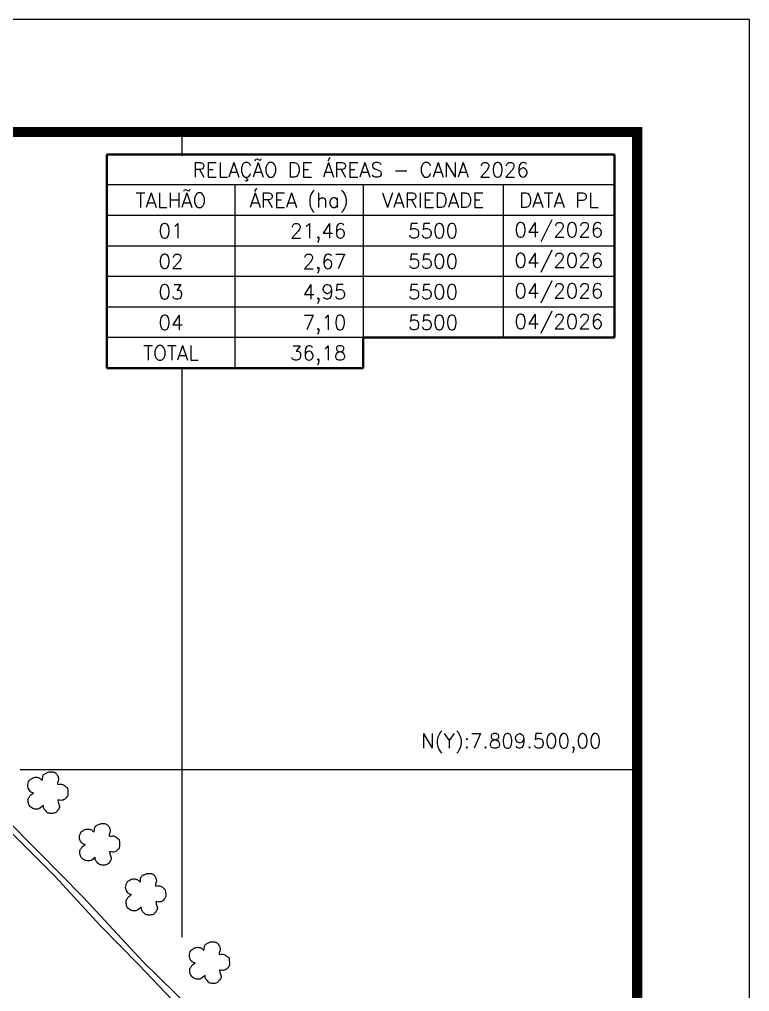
# Model space of a CAD drawing. Header units: inches. Extents: x 750803 to 752378, y 7807772 to 7810000.
# Drawn here: x 751891 to 752378, y 7809352 to 7810000 of the extents above; entities that cross this region are included whole.
import ezdxf
from ezdxf.enums import TextEntityAlignment as Align

# ---------------------------------------------------------------- set-up
doc = ezdxf.new("R2010")
doc.units = ezdxf.units.IN
doc.header["$MEASUREMENT"] = 0
doc.linetypes.add('CONTINUO', pattern=[0])
doc.linetypes.add('LIN0', pattern=[0])
for name, color, linetype, lineweight in [('0114000938', 1, 'Continuous', 25), ('0114000938004', 5, 'Continuous', 25), ('MALHA', 8, 'Continuous', 9), ('MATO', 3, 'Continuous', 25)]:
    doc.layers.add(name, color=color, linetype=linetype, lineweight=lineweight)
doc.layers.add('MARGEM', color=7, linetype='CONTINUO')
doc.layers.add('QUADRO_DE_AREAS_CANA_2026', color=7, linetype='Continuous')
doc.styles.add('SIMPLEX', font='simplex', dxfattribs={"height": 0.2})
doc.styles.get("Standard").update_dxf_attribs({"font": 'simplex.shx', "height": 20})

msp = doc.modelspace()

# ---------------------------------------------------------------- linework, layer by layer
at = {"layer": '0114000938', "linetype": 'CONTINUO', "flags": 128}
msp.add_lwpolyline([(752002.43, 7809226.71), (751983.92, 7809234.26), (751934.75, 7809260.77), (751900.1, 7809279.88), (751883.22, 7809289.06), (751869.15, 7809295.72), (751845.6, 7809305.2), (751811.1, 7809318.09), (751790.81, 7809325.19), (751752.6, 7809338.67), (751732.75, 7809346.08), (751725.94, 7809349.93), (751722.39, 7809354.37), (751710.84, 7809372.73), (751693.21, 7809404.43), (751688.77, 7809409.02), (751682.99, 7809412.27), (751665.96, 7809419.53), (751640.2, 7809430.19), (751618.87, 7809442.34), (751598.28, 7809458.48), (751573.26, 7809479.81), (751560.67, 7809493.43), (751548.97, 7809509.42), (751534.75, 7809531.64), (751529.27, 7809546.89), (751518.31, 7809575.47), (751515.65, 7809586.29), (751514.67, 7809589.28), (751529.86, 7809588.65), (751552.67, 7809586.43), (751583.03, 7809585.99), (751606.73, 7809585.25), (751621.09, 7809582.73), (751649.97, 7809572.66), (751673.22, 7809567.48), (751696.17, 7809562.59), (751715.13, 7809561.11), (751749.34, 7809554.44), (751785.77, 7809540.97), (751806.95, 7809529.56), (751827.68, 7809515.5), (751860.12, 7809489.28), (751903.51, 7809445.74), (751934.16, 7809414.5), (751974, 7809371.7), (752005.99, 7809340.3), (752009.1, 7809334.97), (752008.51, 7809326.82), (752004.95, 7809310.83), (752003.47, 7809289.21), (752003.32, 7809265.22), (752002.73, 7809240.34)], close=True, dxfattribs=at)
at = {"layer": '0114000938004', "linetype": 'CONTINUO', "flags": 128}
msp.add_lwpolyline([(751999.32, 7809305.2), (751997.84, 7809282.4), (751998.58, 7809262.25), (751997.84, 7809245.96), (751995.18, 7809238.71), (751993.25, 7809235.45), (751979.78, 7809241.37), (751950.3, 7809256.63), (751915.65, 7809276.03), (751892.84, 7809289.06), (751868.85, 7809299.57), (751844.71, 7809310.68), (751815.39, 7809320.16), (751777.77, 7809334.38), (751745.19, 7809345.93), (751726.39, 7809353.78), (751720.77, 7809362.15), (751706.24, 7809390.01), (751698.18, 7809404.27), (751693.09, 7809410.75), (751686.89, 7809414.17), (751670.05, 7809421.11), (751644.41, 7809431.48), (751627.93, 7809440.18), (751610.62, 7809451.94), (751585.82, 7809472.85), (751572.77, 7809485.53), (751558.51, 7809502.01), (751549.81, 7809514.88), (751539.07, 7809532.92), (751531.3, 7809549.77), (751524.73, 7809570.04), (751522.97, 7809576.89), (751523.62, 7809581.24), (751525.28, 7809583.28), (751529.17, 7809584.02), (751538.7, 7809581.89), (751545.83, 7809581.89), (751560.83, 7809580.87), (751573.32, 7809580.41), (751598.68, 7809580.32), (751611.73, 7809580.13), (751633.39, 7809572.63), (751653.48, 7809566.52), (751669.86, 7809562.45), (751693.28, 7809558.01), (751715.21, 7809555.51), (751736.41, 7809552.18), (751757.14, 7809546.25), (751772.6, 7809540.42), (751791.85, 7809531.91), (751810.64, 7809521.54), (751831.84, 7809506.45), (751847.67, 7809494.61), (751859.33, 7809483.68), (751892, 7809451.75), (751915.33, 7809428.61), (751945.5, 7809395.66), (751971.05, 7809369.65), (751992.98, 7809346.6), (752001.59, 7809336.98), (752004, 7809331.24), (752003.54, 7809325.41), (752001.31, 7809316.34)], close=True, dxfattribs=at)
at = {"layer": 'MALHA'}
for points in [[(752000, 7809908.92), (752000, 7809924.93)], [(752000, 7809388.21), (752000, 7809767.44)], [(751891.79, 7809500), (752303.28, 7809500)]]:
    msp.add_lwpolyline(points, dxfattribs=at)
at = {"layer": 'MARGEM', "color": 174, "linetype": 'LIN0', "flags": 128}
msp.add_lwpolyline([(752378.28, 7807772.43), (752378.28, 7809999.93), (750803.28, 7809999.93), (750803.28, 7807772.43)], close=True, dxfattribs=at)
at = {"layer": 'MARGEM', "color": 174, "linetype": 'LIN0', "const_width": 6.82, "flags": 128}
msp.add_lwpolyline([(752303.28, 7808023.23), (752303.28, 7809924.93), (750878.28, 7809924.93), (750878.28, 7808023.23)], close=True, dxfattribs=at)
msp.add_lwpolyline([(752303.28, 7808023.23), (752303.28, 7809924.93), (750878.28, 7809924.93), (750878.28, 7808023.23)], close=True, dxfattribs=at)
at = {"layer": 'MATO', "color": 94, "linetype": 'CONTINUO'}
for points in [[(751907.22, 7809475.87, -314.99), (751906.57, 7809475.24, -314.99), (751905.76, 7809474.52, -314.99), (751904.82, 7809473.85, -314.99), (751903.8, 7809473.57, -314.99), (751902.76, 7809473.46, -314.99), (751901.77, 7809473.5, -314.99), (751900.95, 7809473.67, -314.99), (751900.23, 7809473.96, -314.99), (751899.59, 7809474.34, -314.99), (751898.99, 7809474.8, -314.99), (751898.47, 7809475.31, -314.99), (751898.04, 7809475.86, -314.99), (751897.75, 7809476.38, -314.99), (751897.54, 7809476.96, -314.99), (751897.41, 7809477.6, -314.99), (751897.27, 7809478.45, -314.99), (751897.21, 7809479.33, -314.99), (751897.23, 7809480.17, -314.99), (751897.45, 7809480.79, -314.99), (751897.74, 7809481.32, -314.99), (751898.07, 7809481.79, -314.99), (751898.31, 7809482.21, -314.99), (751898.59, 7809482.61, -314.99), (751898.94, 7809482.99, -314.99), (751899.62, 7809483.43, -314.99), (751900.25, 7809483.83, -314.99), (751900.7, 7809484.18, -314.99), (751900.51, 7809484.32, -314.99), (751900.1, 7809484.42, -314.99), (751899.58, 7809484.54, -314.99), (751899.22, 7809484.75, -314.99), (751898.86, 7809485.05, -314.99), (751898.48, 7809485.45, -314.99), (751898.01, 7809486.04, -314.99), (751897.56, 7809486.73, -314.99), (751897.18, 7809487.49, -314.99), (751896.98, 7809488.28, -314.99), (751896.9, 7809489.09, -314.99), (751896.95, 7809489.93, -314.99), (751897.19, 7809490.85, -314.99), (751897.51, 7809491.72, -314.99), (751897.88, 7809492.47, -314.99), (751898.17, 7809492.86, -314.99), (751898.49, 7809493.14, -314.99), (751898.87, 7809493.37, -314.99), (751899.41, 7809493.77, -314.99), (751900.02, 7809494.15, -314.99), (751900.66, 7809494.47, -314.99), (751901.3, 7809494.63, -314.99), (751901.94, 7809494.71, -314.99), (751902.55, 7809494.72, -314.99), (751903.09, 7809494.7, -314.99), (751903.59, 7809494.62, -314.99), (751904.05, 7809494.51, -314.99), (751904.46, 7809494.38, -314.99), (751904.86, 7809494.2, -314.99), (751905.24, 7809493.96, -314.99), (751905.72, 7809493.44, -314.99), (751906.17, 7809493, -314.99), (751906.55, 7809492.79, -314.99), (751906.74, 7809493.39, -314.99), (751906.86, 7809494.19, -314.99), (751906.94, 7809495.02, -314.99), (751907.02, 7809495.38, -314.99), (751907.13, 7809495.66, -314.99), (751907.27, 7809495.91, -314.99), (751907.54, 7809496.33, -314.99), (751907.86, 7809496.76, -314.99), (751908.25, 7809497.14, -314.99), (751908.71, 7809497.36, -314.99), (751909.2, 7809497.53, -314.99), (751909.7, 7809497.68, -314.99), (751910.17, 7809497.9, -314.99), (751910.64, 7809498.12, -314.99), (751911.12, 7809498.3, -314.99), (751911.64, 7809498.4, -314.99), (751912.18, 7809498.45, -314.99), (751912.71, 7809498.45, -314.99), (751913.23, 7809498.42, -314.99), (751913.74, 7809498.35, -314.99), (751914.22, 7809498.24, -314.99), (751914.66, 7809498.06, -314.99), (751915.07, 7809497.85, -314.99), (751915.44, 7809497.59, -314.99), (751915.77, 7809497.31, -314.99), (751916.07, 7809496.99, -314.99), (751916.35, 7809496.61, -314.99), (751916.65, 7809496.13, -314.99), (751916.92, 7809495.6, -314.99), (751917.15, 7809495.03, -314.99), (751917.33, 7809494.53, -314.99), (751917.44, 7809493.96, -314.99), (751917.46, 7809493.28, -314.99), (751917.14, 7809492.17, -314.99), (751916.85, 7809491.08, -314.99), (751916.74, 7809490.17, -314.99), (751917.3, 7809490.01, -314.99), (751918.07, 7809490.06, -314.99), (751918.92, 7809490.2, -314.99), (751919.55, 7809490.13, -314.99), (751920.15, 7809489.99, -314.99), (751920.73, 7809489.77, -314.99), (751921.34, 7809489.36, -314.99), (751921.91, 7809488.9, -314.99), (751922.43, 7809488.42, -314.99), (751922.82, 7809488.2, -314.99), (751923.14, 7809487.88, -314.99), (751923.37, 7809487.34, -314.99), (751923.57, 7809485.99, -314.99), (751923.66, 7809484.49, -314.99), (751923.63, 7809483.05, -314.99), (751923.38, 7809482.23, -314.99), (751923.01, 7809481.61, -314.99), (751922.58, 7809481.13, -314.99), (751922.17, 7809480.63, -314.99), (751921.71, 7809480.2, -314.99), (751921.18, 7809479.85, -314.99), (751920.48, 7809479.57, -314.99), (751919.74, 7809479.37, -314.99), (751918.98, 7809479.26, -314.99), (751918.17, 7809479.48, -314.99), (751917.5, 7809479.59, -314.99), (751917.05, 7809479.43, -314.99), (751917.28, 7809478.24, -314.99), (751917.68, 7809476.82, -314.99), (751918.08, 7809475.42, -314.99), (751918.05, 7809474.71, -314.99), (751917.88, 7809474.16, -314.99), (751917.61, 7809473.71, -314.99), (751917.27, 7809473.13, -314.99), (751916.88, 7809472.58, -314.99), (751916.45, 7809472.08, -314.99), (751916.06, 7809471.68, -314.99), (751915.64, 7809471.34, -314.99), (751915.17, 7809471.07, -314.99), (751914.6, 7809470.86, -314.99), (751913.99, 7809470.71, -314.99), (751913.36, 7809470.62, -314.99), (751912.74, 7809470.61, -314.99), (751912.13, 7809470.65, -314.99), (751911.56, 7809470.73, -314.99), (751911.1, 7809470.78, -314.99), (751910.66, 7809470.9, -314.99), (751910.22, 7809471.11, -314.99), (751909.69, 7809471.56, -314.99), (751909.17, 7809472.08, -314.99), (751908.67, 7809472.63, -314.99), (751908.26, 7809473.06, -314.99), (751907.9, 7809473.51, -314.99), (751907.62, 7809474, -314.99), (751907.48, 7809474.75, -314.99), (751907.38, 7809475.47, -314.99), (751907.3, 7809476.07, -314.99)], [(751941.72, 7809441.37, -314.99), (751941.07, 7809440.74, -314.99), (751940.25, 7809440.02, -314.99), (751939.32, 7809439.35, -314.99), (751938.29, 7809439.07, -314.99), (751937.26, 7809438.96, -314.99), (751936.26, 7809439, -314.99), (751935.45, 7809439.18, -314.99), (751934.73, 7809439.46, -314.99), (751934.08, 7809439.85, -314.99), (751933.48, 7809440.3, -314.99), (751932.97, 7809440.81, -314.99), (751932.54, 7809441.36, -314.99), (751932.25, 7809441.89, -314.99), (751932.04, 7809442.46, -314.99), (751931.9, 7809443.1, -314.99), (751931.76, 7809443.96, -314.99), (751931.7, 7809444.83, -314.99), (751931.73, 7809445.67, -314.99), (751931.94, 7809446.29, -314.99), (751932.23, 7809446.83, -314.99), (751932.56, 7809447.29, -314.99), (751932.81, 7809447.72, -314.99), (751933.09, 7809448.11, -314.99), (751933.44, 7809448.49, -314.99), (751934.11, 7809448.93, -314.99), (751934.75, 7809449.34, -314.99), (751935.2, 7809449.68, -314.99), (751935, 7809449.83, -314.99), (751934.59, 7809449.93, -314.99), (751934.08, 7809450.04, -314.99), (751933.72, 7809450.26, -314.99), (751933.35, 7809450.55, -314.99), (751932.98, 7809450.95, -314.99), (751932.5, 7809451.55, -314.99), (751932.05, 7809452.24, -314.99), (751931.68, 7809453, -314.99), (751931.48, 7809453.78, -314.99), (751931.4, 7809454.6, -314.99), (751931.44, 7809455.43, -314.99), (751931.68, 7809456.35, -314.99), (751932.01, 7809457.22, -314.99), (751932.38, 7809457.97, -314.99), (751932.66, 7809458.37, -314.99), (751932.98, 7809458.65, -314.99), (751933.36, 7809458.88, -314.99), (751933.91, 7809459.28, -314.99), (751934.51, 7809459.65, -314.99), (751935.16, 7809459.98, -314.99), (751935.8, 7809460.14, -314.99), (751936.43, 7809460.22, -314.99), (751937.04, 7809460.23, -314.99), (751937.58, 7809460.2, -314.99), (751938.08, 7809460.13, -314.99), (751938.55, 7809460.01, -314.99), (751938.96, 7809459.88, -314.99), (751939.35, 7809459.7, -314.99), (751939.74, 7809459.46, -314.99), (751940.21, 7809458.94, -314.99), (751940.66, 7809458.51, -314.99), (751941.04, 7809458.3, -314.99), (751941.23, 7809458.9, -314.99), (751941.35, 7809459.7, -314.99), (751941.44, 7809460.52, -314.99), (751941.52, 7809460.89, -314.99), (751941.62, 7809461.16, -314.99), (751941.77, 7809461.41, -314.99), (751942.03, 7809461.84, -314.99), (751942.36, 7809462.26, -314.99), (751942.74, 7809462.65, -314.99), (751943.2, 7809462.86, -314.99), (751943.69, 7809463.03, -314.99), (751944.2, 7809463.18, -314.99), (751944.66, 7809463.41, -314.99), (751945.13, 7809463.63, -314.99), (751945.61, 7809463.81, -314.99), (751946.14, 7809463.91, -314.99), (751946.67, 7809463.95, -314.99), (751947.21, 7809463.96, -314.99), (751947.73, 7809463.93, -314.99), (751948.23, 7809463.86, -314.99), (751948.71, 7809463.74, -314.99), (751949.15, 7809463.57, -314.99), (751949.56, 7809463.35, -314.99), (751949.94, 7809463.09, -314.99), (751950.27, 7809462.82, -314.99), (751950.57, 7809462.49, -314.99), (751950.85, 7809462.11, -314.99), (751951.14, 7809461.63, -314.99), (751951.41, 7809461.1, -314.99), (751951.64, 7809460.54, -314.99), (751951.83, 7809460.03, -314.99), (751951.94, 7809459.47, -314.99), (751951.96, 7809458.79, -314.99), (751951.63, 7809457.68, -314.99), (751951.34, 7809456.59, -314.99), (751951.23, 7809455.67, -314.99), (751951.8, 7809455.51, -314.99), (751952.57, 7809455.57, -314.99), (751953.41, 7809455.71, -314.99), (751954.05, 7809455.64, -314.99), (751954.64, 7809455.5, -314.99), (751955.22, 7809455.27, -314.99), (751955.83, 7809454.87, -314.99), (751956.41, 7809454.4, -314.99), (751956.92, 7809453.92, -314.99), (751957.32, 7809453.71, -314.99), (751957.63, 7809453.39, -314.99), (751957.87, 7809452.84, -314.99), (751958.06, 7809451.49, -314.99), (751958.15, 7809450, -314.99), (751958.12, 7809448.55, -314.99), (751957.87, 7809447.73, -314.99), (751957.51, 7809447.12, -314.99), (751957.07, 7809446.63, -314.99), (751956.67, 7809446.13, -314.99), (751956.21, 7809445.7, -314.99), (751955.67, 7809445.35, -314.99), (751954.98, 7809445.08, -314.99), (751954.23, 7809444.88, -314.99), (751953.47, 7809444.76, -314.99), (751952.67, 7809444.98, -314.99), (751951.99, 7809445.1, -314.99), (751951.54, 7809444.93, -314.99), (751951.78, 7809443.74, -314.99), (751952.18, 7809442.33, -314.99), (751952.58, 7809440.93, -314.99), (751952.54, 7809440.21, -314.99), (751952.38, 7809439.67, -314.99), (751952.1, 7809439.22, -314.99), (751951.77, 7809438.64, -314.99), (751951.37, 7809438.09, -314.99), (751950.94, 7809437.59, -314.99), (751950.55, 7809437.18, -314.99), (751950.13, 7809436.84, -314.99), (751949.67, 7809436.57, -314.99), (751949.1, 7809436.36, -314.99), (751948.49, 7809436.21, -314.99), (751947.86, 7809436.13, -314.99), (751947.23, 7809436.11, -314.99), (751946.63, 7809436.15, -314.99), (751946.06, 7809436.23, -314.99), (751945.59, 7809436.29, -314.99), (751945.15, 7809436.41, -314.99), (751944.71, 7809436.62, -314.99), (751944.18, 7809437.06, -314.99), (751943.66, 7809437.58, -314.99), (751943.17, 7809438.13, -314.99), (751942.75, 7809438.56, -314.99), (751942.4, 7809439.01, -314.99), (751942.12, 7809439.5, -314.99), (751941.97, 7809440.25, -314.99), (751941.88, 7809440.98, -314.99), (751941.79, 7809441.58, -314.99)], [(751972.52, 7809408.11, -314.99), (751971.87, 7809407.48, -314.99), (751971.05, 7809406.76, -314.99), (751970.11, 7809406.09, -314.99), (751969.09, 7809405.81, -314.99), (751968.06, 7809405.7, -314.99), (751967.06, 7809405.74, -314.99), (751966.25, 7809405.91, -314.99), (751965.53, 7809406.2, -314.99), (751964.88, 7809406.58, -314.99), (751964.28, 7809407.04, -314.99), (751963.77, 7809407.55, -314.99), (751963.34, 7809408.1, -314.99), (751963.05, 7809408.63, -314.99), (751962.84, 7809409.2, -314.99), (751962.7, 7809409.84, -314.99), (751962.56, 7809410.69, -314.99), (751962.5, 7809411.57, -314.99), (751962.53, 7809412.41, -314.99), (751962.74, 7809413.03, -314.99), (751963.03, 7809413.56, -314.99), (751963.36, 7809414.03, -314.99), (751963.61, 7809414.46, -314.99), (751963.89, 7809414.85, -314.99), (751964.24, 7809415.23, -314.99), (751964.91, 7809415.67, -314.99), (751965.54, 7809416.08, -314.99), (751966, 7809416.42, -314.99), (751965.8, 7809416.57, -314.99), (751965.39, 7809416.67, -314.99), (751964.88, 7809416.78, -314.99), (751964.52, 7809416.99, -314.99), (751964.15, 7809417.29, -314.99), (751963.77, 7809417.69, -314.99), (751963.3, 7809418.28, -314.99), (751962.85, 7809418.97, -314.99), (751962.48, 7809419.74, -314.99), (751962.27, 7809420.52, -314.99), (751962.19, 7809421.33, -314.99), (751962.24, 7809422.17, -314.99), (751962.48, 7809423.09, -314.99), (751962.81, 7809423.96, -314.99), (751963.18, 7809424.71, -314.99), (751963.46, 7809425.1, -314.99), (751963.78, 7809425.38, -314.99), (751964.16, 7809425.62, -314.99), (751964.71, 7809426.01, -314.99), (751965.31, 7809426.39, -314.99), (751965.96, 7809426.71, -314.99), (751966.6, 7809426.87, -314.99), (751967.23, 7809426.95, -314.99), (751967.84, 7809426.97, -314.99), (751968.38, 7809426.94, -314.99), (751968.88, 7809426.87, -314.99), (751969.35, 7809426.75, -314.99), (751969.76, 7809426.62, -314.99), (751970.15, 7809426.44, -314.99), (751970.54, 7809426.2, -314.99), (751971.01, 7809425.68, -314.99), (751971.46, 7809425.24, -314.99), (751971.84, 7809425.03, -314.99), (751972.03, 7809425.63, -314.99), (751972.15, 7809426.43, -314.99), (751972.24, 7809427.26, -314.99), (751972.32, 7809427.62, -314.99), (751972.42, 7809427.9, -314.99), (751972.57, 7809428.15, -314.99), (751972.83, 7809428.58, -314.99), (751973.16, 7809429, -314.99), (751973.54, 7809429.39, -314.99), (751974, 7809429.6, -314.99), (751974.49, 7809429.77, -314.99), (751974.99, 7809429.92, -314.99), (751975.46, 7809430.15, -314.99), (751975.93, 7809430.36, -314.99), (751976.41, 7809430.55, -314.99), (751976.94, 7809430.64, -314.99), (751977.47, 7809430.69, -314.99), (751978, 7809430.69, -314.99), (751978.53, 7809430.66, -314.99), (751979.03, 7809430.59, -314.99), (751979.51, 7809430.48, -314.99), (751979.95, 7809430.3, -314.99), (751980.36, 7809430.09, -314.99), (751980.74, 7809429.83, -314.99), (751981.07, 7809429.55, -314.99), (751981.37, 7809429.23, -314.99), (751981.65, 7809428.85, -314.99), (751981.94, 7809428.37, -314.99), (751982.21, 7809427.84, -314.99), (751982.44, 7809427.28, -314.99), (751982.63, 7809426.77, -314.99), (751982.74, 7809426.2, -314.99), (751982.75, 7809425.53, -314.99), (751982.43, 7809424.42, -314.99), (751982.14, 7809423.32, -314.99), (751982.03, 7809422.41, -314.99), (751982.6, 7809422.25, -314.99), (751983.37, 7809422.31, -314.99), (751984.21, 7809422.44, -314.99), (751984.84, 7809422.37, -314.99), (751985.44, 7809422.23, -314.99), (751986.02, 7809422.01, -314.99), (751986.63, 7809421.6, -314.99), (751987.21, 7809421.14, -314.99), (751987.72, 7809420.66, -314.99), (751988.12, 7809420.44, -314.99), (751988.43, 7809420.13, -314.99), (751988.67, 7809419.58, -314.99), (751988.86, 7809418.23, -314.99), (751988.95, 7809416.73, -314.99), (751988.92, 7809415.29, -314.99), (751988.67, 7809414.47, -314.99), (751988.31, 7809413.85, -314.99), (751987.87, 7809413.37, -314.99), (751987.47, 7809412.87, -314.99), (751987.01, 7809412.44, -314.99), (751986.47, 7809412.09, -314.99), (751985.78, 7809411.81, -314.99), (751985.03, 7809411.62, -314.99), (751984.27, 7809411.5, -314.99), (751983.47, 7809411.72, -314.99), (751982.79, 7809411.83, -314.99), (751982.34, 7809411.67, -314.99), (751982.58, 7809410.48, -314.99), (751982.98, 7809409.06, -314.99), (751983.37, 7809407.66, -314.99), (751983.34, 7809406.95, -314.99), (751983.18, 7809406.41, -314.99), (751982.9, 7809405.96, -314.99), (751982.56, 7809405.38, -314.99), (751982.17, 7809404.83, -314.99), (751981.74, 7809404.32, -314.99), (751981.35, 7809403.92, -314.99), (751980.93, 7809403.58, -314.99), (751980.47, 7809403.31, -314.99), (751979.9, 7809403.1, -314.99), (751979.29, 7809402.95, -314.99), (751978.66, 7809402.86, -314.99), (751978.03, 7809402.85, -314.99), (751977.43, 7809402.89, -314.99), (751976.86, 7809402.97, -314.99), (751976.39, 7809403.03, -314.99), (751975.95, 7809403.14, -314.99), (751975.51, 7809403.35, -314.99), (751974.98, 7809403.8, -314.99), (751974.46, 7809404.32, -314.99), (751973.97, 7809404.87, -314.99), (751973.55, 7809405.3, -314.99), (751973.2, 7809405.75, -314.99), (751972.91, 7809406.24, -314.99), (751972.77, 7809406.99, -314.99), (751972.68, 7809407.72, -314.99), (751972.59, 7809408.32, -314.99)], [(752015.02, 7809362.53, -314.99), (752014.37, 7809361.9, -314.99), (752013.55, 7809361.18, -314.99), (752012.62, 7809360.51, -314.99), (752011.6, 7809360.23, -314.99), (752010.56, 7809360.12, -314.99), (752009.56, 7809360.16, -314.99), (752008.75, 7809360.33, -314.99), (752008.03, 7809360.62, -314.99), (752007.38, 7809361, -314.99), (752006.79, 7809361.45, -314.99), (752006.27, 7809361.97, -314.99), (752005.84, 7809362.52, -314.99), (752005.55, 7809363.04, -314.99), (752005.34, 7809363.62, -314.99), (752005.2, 7809364.26, -314.99), (752005.07, 7809365.11, -314.99), (752005, 7809365.99, -314.99), (752005.03, 7809366.83, -314.99), (752005.24, 7809367.45, -314.99), (752005.53, 7809367.98, -314.99), (752005.86, 7809368.45, -314.99), (752006.11, 7809368.87, -314.99), (752006.39, 7809369.27, -314.99), (752006.74, 7809369.65, -314.99), (752007.41, 7809370.09, -314.99), (752008.05, 7809370.49, -314.99), (752008.5, 7809370.84, -314.99), (752008.3, 7809370.98, -314.99), (752007.89, 7809371.08, -314.99), (752007.38, 7809371.2, -314.99), (752007.02, 7809371.41, -314.99), (752006.66, 7809371.71, -314.99), (752006.28, 7809372.11, -314.99), (752005.8, 7809372.7, -314.99), (752005.36, 7809373.39, -314.99), (752004.98, 7809374.15, -314.99), (752004.78, 7809374.94, -314.99), (752004.7, 7809375.75, -314.99), (752004.74, 7809376.59, -314.99), (752004.98, 7809377.51, -314.99), (752005.31, 7809378.38, -314.99), (752005.68, 7809379.13, -314.99), (752005.97, 7809379.52, -314.99), (752006.29, 7809379.8, -314.99), (752006.67, 7809380.03, -314.99), (752007.21, 7809380.43, -314.99), (752007.82, 7809380.81, -314.99), (752008.46, 7809381.13, -314.99), (752009.1, 7809381.29, -314.99), (752009.73, 7809381.37, -314.99), (752010.34, 7809381.38, -314.99), (752010.88, 7809381.36, -314.99), (752011.39, 7809381.28, -314.99), (752011.85, 7809381.17, -314.99), (752012.26, 7809381.04, -314.99), (752012.65, 7809380.86, -314.99), (752013.04, 7809380.62, -314.99), (752013.51, 7809380.1, -314.99), (752013.96, 7809379.66, -314.99), (752014.35, 7809379.45, -314.99), (752014.54, 7809380.05, -314.99), (752014.66, 7809380.85, -314.99), (752014.74, 7809381.68, -314.99), (752014.82, 7809382.04, -314.99), (752014.92, 7809382.32, -314.99), (752015.07, 7809382.57, -314.99), (752015.33, 7809382.99, -314.99), (752015.66, 7809383.42, -314.99), (752016.05, 7809383.8, -314.99), (752016.5, 7809384.02, -314.99), (752016.99, 7809384.19, -314.99), (752017.5, 7809384.34, -314.99), (752017.96, 7809384.56, -314.99), (752018.43, 7809384.78, -314.99), (752018.91, 7809384.96, -314.99), (752019.44, 7809385.06, -314.99), (752019.97, 7809385.11, -314.99), (752020.51, 7809385.11, -314.99), (752021.03, 7809385.08, -314.99), (752021.53, 7809385.01, -314.99), (752022.01, 7809384.89, -314.99), (752022.46, 7809384.72, -314.99), (752022.86, 7809384.51, -314.99), (752023.24, 7809384.25, -314.99), (752023.57, 7809383.97, -314.99), (752023.87, 7809383.65, -314.99), (752024.15, 7809383.27, -314.99), (752024.45, 7809382.79, -314.99), (752024.71, 7809382.26, -314.99), (752024.94, 7809381.69, -314.99), (752025.13, 7809381.19, -314.99), (752025.24, 7809380.62, -314.99), (752025.26, 7809379.94, -314.99), (752024.94, 7809378.83, -314.99), (752024.65, 7809377.74, -314.99), (752024.53, 7809376.83, -314.99), (752025.1, 7809376.67, -314.99), (752025.87, 7809376.72, -314.99), (752026.72, 7809376.86, -314.99), (752027.35, 7809376.79, -314.99), (752027.95, 7809376.65, -314.99), (752028.52, 7809376.43, -314.99), (752029.13, 7809376.02, -314.99), (752029.71, 7809375.56, -314.99), (752030.23, 7809375.08, -314.99), (752030.62, 7809374.86, -314.99), (752030.94, 7809374.54, -314.99), (752031.17, 7809374, -314.99), (752031.36, 7809372.65, -314.99), (752031.46, 7809371.15, -314.99), (752031.43, 7809369.71, -314.99), (752031.17, 7809368.89, -314.99), (752030.81, 7809368.27, -314.99), (752030.37, 7809367.79, -314.99), (752029.97, 7809367.29, -314.99), (752029.51, 7809366.86, -314.99), (752028.98, 7809366.51, -314.99), (752028.28, 7809366.23, -314.99), (752027.53, 7809366.03, -314.99), (752026.78, 7809365.92, -314.99), (752025.97, 7809366.13, -314.99), (752025.29, 7809366.25, -314.99), (752024.85, 7809366.09, -314.99), (752025.08, 7809364.9, -314.99), (752025.48, 7809363.48, -314.99), (752025.88, 7809362.08, -314.99), (752025.85, 7809361.37, -314.99), (752025.68, 7809360.82, -314.99), (752025.4, 7809360.37, -314.99), (752025.07, 7809359.79, -314.99), (752024.67, 7809359.24, -314.99), (752024.25, 7809358.74, -314.99), (752023.85, 7809358.34, -314.99), (752023.43, 7809358, -314.99), (752022.97, 7809357.73, -314.99), (752022.4, 7809357.51, -314.99), (752021.79, 7809357.37, -314.99), (752021.16, 7809357.28, -314.99), (752020.54, 7809357.27, -314.99), (752019.93, 7809357.31, -314.99), (752019.36, 7809357.39, -314.99), (752018.89, 7809357.44, -314.99), (752018.45, 7809357.56, -314.99), (752018.01, 7809357.77, -314.99), (752017.49, 7809358.21, -314.99), (752016.96, 7809358.74, -314.99), (752016.47, 7809359.29, -314.99), (752016.05, 7809359.72, -314.99), (752015.7, 7809360.17, -314.99), (752015.42, 7809360.66, -314.99), (752015.27, 7809361.41, -314.99), (752015.18, 7809362.13, -314.99), (752015.1, 7809362.73, -314.99)]]:
    msp.add_polyline3d(points, dxfattribs=at)
at = {"layer": 'QUADRO_DE_AREAS_CANA_2026', "color": 174, "linetype": 'ByBlock', "lineweight": 40}
for p, q in [((751949.75, 7809869.22), (751949.75, 7809909.93)), ((751949.75, 7809909.93), (752288.28, 7809909.93)), ((752288.28, 7809869.22), (752288.28, 7809909.93)), ((751949.75, 7809869.22), (751949.75, 7809767.44)), ((752288.28, 7809869.22), (752288.28, 7809787.8)), ((752120.53, 7809787.8), (752120.53, 7809767.44)), ((752288.28, 7809787.8), (752120.53, 7809787.8)), ((752120.53, 7809767.44), (751949.75, 7809767.44))]:
    msp.add_line(p, q, dxfattribs=at)
at = {"layer": 'QUADRO_DE_AREAS_CANA_2026', "linetype": 'Continuous'}
for p, q in [((752288.28, 7809889.58), (751949.75, 7809889.58)), ((752035.14, 7809889.58), (752035.14, 7809767.44)), ((752120.53, 7809889.58), (752120.53, 7809767.44)), ((752213.93, 7809889.58), (752213.93, 7809787.8)), ((752288.28, 7809869.22), (751949.75, 7809869.22)), ((752288.28, 7809848.87), (751949.75, 7809848.87)), ((752288.28, 7809828.51), (751949.75, 7809828.51)), ((752288.28, 7809808.15), (751949.75, 7809808.15)), ((752120.53, 7809787.8), (751949.75, 7809787.8))]:
    msp.add_line(p, q, dxfattribs=at)

# ---------------------------------------------------------------- texts
at = {"layer": 'MALHA'}
msp.add_text('N(Y):7.809.500,00', height=9.75, dxfattribs=at).set_placement((752159.2, 7809511.14), align=Align.BOTTOM_LEFT)
at = {"layer": 'QUADRO_DE_AREAS_CANA_2026', "linetype": 'Continuous', "style": 'SIMPLEX'}
for s, p in [('RELAÇÃO DE ÁREAS - CANA 2026', (752119.01, 7809899.75)), ('TALHÃO', (751992.44, 7809879.4)), ('ÁREA (ha)', (752077.84, 7809879.4)), ('VARIEDADE', (752167.23, 7809879.4)), ('DATA PL', (752251.11, 7809879.4)), ('04/2026', (752251.1, 7809859.7)), ('01', (751992.44, 7809859.04)), ('5500', (752167.23, 7809859.04)), ('02', (751992.44, 7809838.69)), ('5500', (752167.23, 7809838.69)), ('04/2026', (752251.1, 7809839.35)), ('03', (751992.44, 7809818.33)), ('5500', (752167.23, 7809818.33)), ('04/2026', (752251.1, 7809818.99)), ('04', (751992.44, 7809797.98)), ('5500', (752167.23, 7809797.98)), ('04/2026', (752251.1, 7809798.64)), ('TOTAL', (751992.44, 7809777.62))]:
    msp.add_text(s, height=9.75, dxfattribs=at).set_placement(p, align=Align.MIDDLE_CENTER)
for s, p in [('21,46', (752109.43, 7809854.12)), ('2,67', (752109.43, 7809833.76)), ('4,95', (752109.43, 7809813.41)), ('7,10', (752109.43, 7809793.05)), ('36,18', (752109.43, 7809772.69))]:
    msp.add_text(s, height=9.75, dxfattribs=at).set_placement(p, align=Align.RIGHT)

doc.saveas('drawing.dxf')
